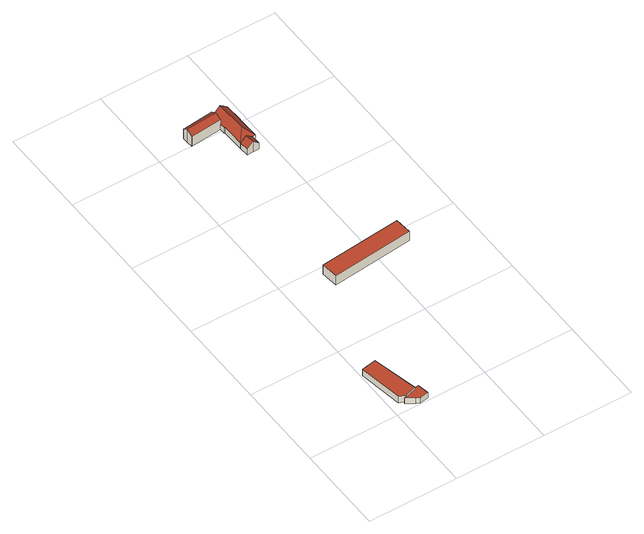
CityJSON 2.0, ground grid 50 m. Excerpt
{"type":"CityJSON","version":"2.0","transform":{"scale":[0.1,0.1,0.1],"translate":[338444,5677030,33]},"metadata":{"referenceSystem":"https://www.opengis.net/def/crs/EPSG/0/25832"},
"CityObjects":{
"building1":{"type":"Building","attributes":{"Gemeindeschluessel":"05162024","function":"31001_2100","roofType":"1000","measuredHeight":4.32},"address":[{"country":"Germany","locality":"Neuss","thoroughfareNumber":"104","thoroughfareName":"Bockholtstraße","postcode":"41460"}],"geometry":[{"type":"Solid","lod":"2","boundaries":[[[[0,1,2,3]],[[4,5,1,0]],[[6,7,5,4]],[[8,9,7,6]],[[10,11,9,8]],[[12,13,11,10]],[[3,2,13,12]],[[10,8,6,4,0,3,12]],[[1,5,7,9,11,13,2]]]],"semantics":{"surfaces":[{"type":"WallSurface"},{"type":"RoofSurface"},{"type":"GroundSurface"}],"values":[[0,0,0,0,0,0,0,1,2]]}}]},
"building2":{"type":"Building","attributes":{"Gemeindeschluessel":"05162024","function":"31001_2100","roofType":"1000","measuredHeight":3.64},"address":[{"country":"Germany","locality":"Neuss","thoroughfareNumber":"104","thoroughfareName":"Bockholtstraße","postcode":"41460"}],"geometry":[{"type":"Solid","lod":"2","boundaries":[[[[14,15,16,17]],[[18,19,15,14]],[[20,21,19,18]],[[22,23,21,20]],[[24,25,23,22]],[[26,27,25,24]],[[28,29,27,26]],[[17,16,29,28]],[[26,24,22,20,18,14,17,28]],[[15,19,21,23,25,27,29,16]]]],"semantics":{"surfaces":[{"type":"WallSurface"},{"type":"RoofSurface"},{"type":"GroundSurface"}],"values":[[0,0,0,0,0,0,0,0,1,2]]}}]},
"building3":{"type":"Building","attributes":{"Gemeindeschluessel":"05162024","function":"31001_2100","roofType":"1000","measuredHeight":6.1},"address":[{"country":"Germany","locality":"Neuss","thoroughfareNumber":"129","thoroughfareName":"Bockholtstraße","postcode":"41460"}],"geometry":[{"type":"Solid","lod":"2","boundaries":[[[[30,31,32,33]],[[34,35,31,30]],[[36,37,35,34]],[[33,32,37,36]],[[34,30,33,36]],[[31,35,37,32]]]],"semantics":{"surfaces":[{"type":"WallSurface"},{"type":"RoofSurface"},{"type":"GroundSurface"}],"values":[[0,0,0,0,1,2]]}}]},
"building4":{"type":"Building","attributes":{"Gemeindeschluessel":"05162024","function":"31001_2100"},"address":[{"country":"Germany","locality":"Neuss","thoroughfareNumber":"129","thoroughfareName":"Bockholtstraße","postcode":"41460"}],"children":["building4-1","building4-2","building4-3"]},
"building4-1":{"type":"BuildingPart","attributes":{"roofType":"5000","measuredHeight":7.88},"parents":["building4"],"geometry":[{"type":"MultiSurface","lod":"2","boundaries":[[[38,39,40,41]],[[42,43,39,38]],[[44,45,43,42]],[[46,47,48,49]],[[50,51,47,46]],[[52,53,51,50]],[[54,55,53,52]],[[56,57,55,54]],[[58,59,57,56]],[[60,61,59,58]],[[62,63,61,60]],[[64,65,63,62]],[[46,49,44,42,38,41,66]],[[41,64,62,66]],[[62,60,58,56,54,52,50,46,66]],[[39,43,45,48,47,51,53,55,57,59,61,63,65,40]],[[49,48,67,68]],[[68,67,45,44]],[[40,65,69]],[[41,40,69,70]],[[70,69,65,71,64]]],"semantics":{"surfaces":[{"type":"WallSurface"},{"type":"RoofSurface"},{"type":"GroundSurface"},{"type":"ClosureSurface"}],"values":[0,0,0,0,0,0,0,0,0,0,0,0,1,1,1,2,3,3,0,3,3]}}]},
"building4-2":{"type":"BuildingPart","attributes":{"roofType":"3100","measuredHeight":8.9},"parents":["building4"],"geometry":[{"type":"MultiSurface","lod":"2","boundaries":[[[72,73,74,75]],[[76,77,73,72]],[[78,79,77,76]],[[80,48,79,78]],[[81,82,45,83]],[[75,74,82,81]],[[80,78,76,72,84]],[[75,81,83,84,72]],[[73,77,79,48,67,45,82,74]],[[84,68,49,48,80]],[[67,48,49,68]],[[83,45,44,68,67,84]],[[67,68,44,45]]],"semantics":{"surfaces":[{"type":"WallSurface"},{"type":"RoofSurface"},{"type":"GroundSurface"},{"type":"ClosureSurface"}],"values":[0,0,0,0,0,0,1,1,2,0,3,0,3]}}]},
"building4-3":{"type":"BuildingPart","attributes":{"roofType":"3100","measuredHeight":6.96},"parents":["building4"],"geometry":[{"type":"MultiSurface","lod":"2","boundaries":[[[85,86,87,88]],[[89,40,86,85]],[[90,91,65,92]],[[88,87,91,90]],[[89,85,88,93]],[[90,92,93,88]],[[86,40,69,65,91,87]],[[93,70,41,89]],[[69,40,41,70]],[[92,65,64,70,69,93]],[[69,70,64,65]]],"semantics":{"surfaces":[{"type":"WallSurface"},{"type":"RoofSurface"},{"type":"GroundSurface"},{"type":"ClosureSurface"}],"values":[0,0,0,0,1,1,2,0,3,0,3]}}]}
},
"vertices":[
[91,321,53],[91,321,10],[34,311,10],[34,311,53],[147,73,53],[147,73,10],[148,68,53],[148,68,10],[85,49,53],[85,49,10],[50,62,53],[50,62,10],[9,307,53],[9,307,10],
[148,68,45],[148,68,9],[85,49,9],[85,49,45],[147,73,45],[147,73,9],[173,78,45],[173,78,9],[184,12,45],[184,12,9],[136,4,45],[136,4,9],[118,14,45],[118,14,9],[73,45,45],[73,45,9],
[688,908,75],[688,908,14],[679,1003,14],[679,1003,75],[235,864,75],[235,864,14],[226,959,75],[226,959,14],
[361,1984,48],[361,1984,10],[366,1858,10],[366,1858,48],[358,1984,46],[358,1984,10],[356,2015,45],[356,2015,10],[402,2084,89],[402,2084,10],[351,2080,10],[351,2080,43],[423,2086,70],[423,2086,10],[447,2088,48],[447,2088,10],[451,1986,47],[451,1986,10],[449,1986,49],[449,1986,10],[454,1882,47],[454,1882,10],[452,1882,49],[452,1882,10],[453,1861,48],[453,1861,10],[434,1861,48],[434,1861,10],[408,1907,89],[353,2047,10],[353,2047,44],[400,1859,10],[400,1859,48],[434,1861,29],
[181,2032,99],[181,2032,10],[184,1999,10],[184,1999,76],[178,2064,76],[178,2064,10],[181,2064,76],[181,2064,10],[351,2080,76],[186,1999,76],[186,1999,10],[356,2015,76],[353,2047,99],
[368,1805,49],[368,1805,10],[402,1807,10],[402,1807,80],[366,1858,49],[437,1808,49],[437,1808,10],[434,1861,49],[400,1859,80]
]}
